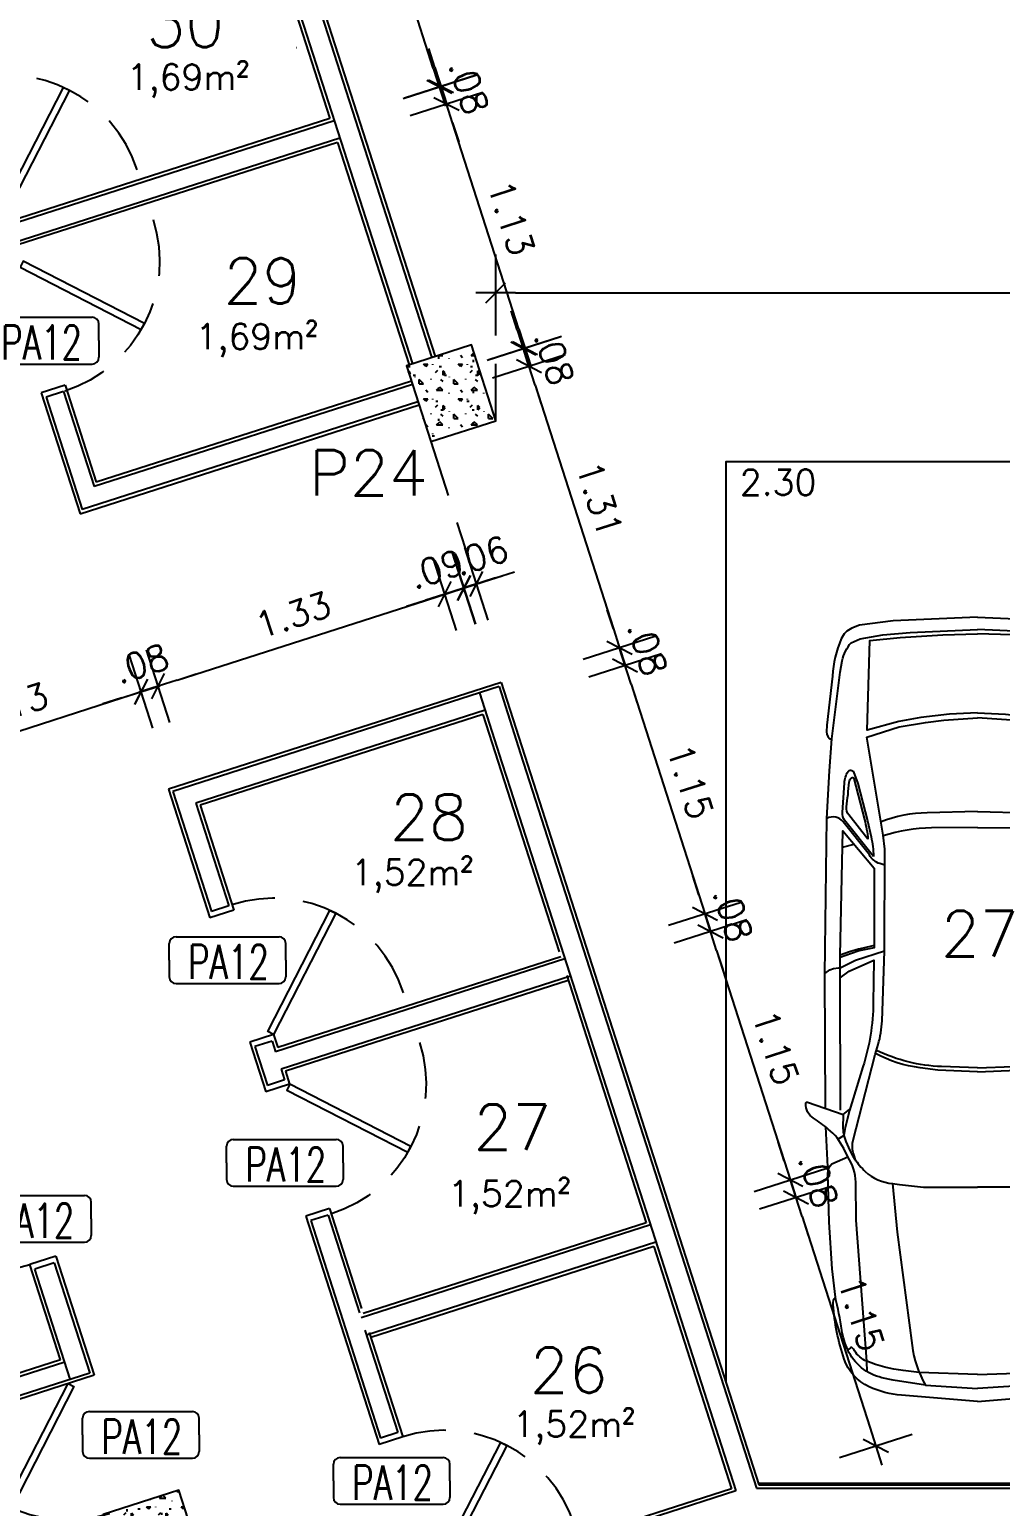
# Model space of a CAD drawing. Header units: millimetres. Extents: x -184.9 to -112.9, y 0.4 to 45.1.
# Drawn here: x -170.27 to -166, y 16.7 to 23.2 of the extents above; entities that cross this region are included whole.
import ezdxf
from ezdxf.enums import TextEntityAlignment as Align

# ---------------------------------------------------------------- set-up
doc = ezdxf.new("R2010")
doc.units = ezdxf.units.MM
doc.linetypes.add('DASHED2', pattern=[0.375, 0.25, -0.125])
doc.linetypes.add('HIDDEN', pattern=[0.375, 0.25, -0.125])
for name, color, linetype in [('COTA', 11, 'Continuous'), ('ESQUADRIA', 2, 'Continuous'), ('ESQUADRIA CT', 2, 'Continuous'), ('HACHURA 1', 8, 'Continuous'), ('HACHURA PILAR VIGA', 8, 'Continuous'), ('HACHURIA', 11, 'Continuous'), ('INDICACOES', 2, 'Continuous'), ('LINHA', 1, 'Continuous'), ('PAREDE', 7, 'Continuous'), ('PILAR', 21, 'Continuous'), ('PROJECAO', 1, 'DASHED2'), ('TEXTO 1', 3, 'Continuous'), ('TEXTO 2', 2, 'Continuous')]:
    doc.layers.add(name, color=color, linetype=linetype)
doc.styles.add('ROMANS', font='romans.shx')
doc.dimstyles.new('TICK75', dxfattribs={"dimtxt": 0.1125, "dimasz": 0.088, "dimexe": 0.18, "dimexo": 0.0625, "dimgap": 0.061, "dimtad": 1, "dimrnd": 0.005, "dimzin": 4, "dimdsep": 46, "dimtxsty": 'ROMANS', "dimblk1": 'TICK', "dimblk2": 'TICK', "dimsah": 1, "dimcen": 0.09, "dimse1": 1, "dimse2": 1, "dimclrt": 2, "dimaunit": 1, "dimadec": 0, "dimazin": 0, "dimtfac": 1, "dimtix": 1, "dimtmove": 2, "dimatfit": 3, "dimldrblk": 'TICK', "dimfxl": 1, "dimtolj": 1, "dimtzin": 0, "dimarcsym": 0})
pattern_1 = [(0, (0, 0), (0.1524, 0.1524), [0.01905, -0.13335]), (90, (0, 0), (-0.1524, 0.1524), [0.01905, -0.13335]), (135, (0.01905, 0), (-0.1524, 0), [0.02694077, -0.18858538]), (0, (0.01905, 0.08572), (0.1524, 0.1524), [0.01905, -0.13335]), (45, (0.02857, 0.0762), (0, 0.1524), [0.01347038, -0.20205576]), (135, (0.02857, 0.0762), (-0.1524, 0), [0.01347038, -0.20205576]), (0, (0.0762, 0.12383), (0.1524, 0.1524), [0.02694077, -0.12545923]), (45, (0.0762, 0.12383), (0, 0.1524), [0.01905, -0.19647615]), (135, (0.10314, 0.12383), (-0.1524, 0), [0.01905, -0.19647615]), (90, (0.10477, 0.0381), (-0.1524, 0.1524), [0.01905, -0.13335]), (45, (0.10477, 0.0381), (0, 0.1524), [0.01347038, -0.20205576]), (135, (0.1143, 0.04763), (-0.1524, 0), [0.01347038, -0.20205576]), (0, (0.01905, 0.0381), (0.1524, 0.1524), [0.009525, -0.127635]), (0, (0.13335, 0.0762), (0.1524, 0.1524), [0.009525, -0.127635]), (90, (0.08572, 0.09525), (-0.1524, 0.1524), [0.009525, -0.127635]), (135, (0.10477, 0.00953), (-0.1524, 0), [0.01347038, -0.20205576]), (135, (0.0381, 0.1143), (-0.1524, 0), [0.01347038, -0.20205576]), (45, (0.07144, 0.05001), (0, 0.1524), [0.01347038, -0.20205576]), (90, (0.05239, 0.01905), (-0.1524, 0.1524), [0.00238125, -0.15001875]), (90, (0.05953, 0.08334), (-0.1524, 0.1524), [0.00238125, -0.15001875]), (90, (0.13097, 0.10954), (-0.1524, 0.1524), [0.00238125, -0.15001875]), (90, (0.13335, 0.02857), (-0.1524, 0.1524), [0.00238125, -0.15001875])]

# ---------------------------------------------------------------- blocks, each defined once
blk = doc.blocks.new('P60')
at = {"layer": 'ESQUADRIA CT'}
blk.add_lwpolyline([(-0.4444, 0.4031), (-0.4243, 0.4243), (0, 0), (-0.0206, -0.0206), (-0.4444, 0.4031)], dxfattribs=at)
at = {"layer": 'ESQUADRIA CT', "color": 1, "linetype": 'HIDDEN'}
blk.add_arc((0, 0), 0.6, 90, 180, dxfattribs=at)
blk = doc.blocks.new('IND ESQUADRIAS')
for p, q in [((-0.2266, 0.206), (0.2266, 0.206)), ((-0.2564, 0.103), (-0.2564, 0.1762)), ((0.2564, 0.103), (0.2564, 0.1762)), ((-0.2564, 0.103), (-0.2564, 0.0298)), ((0.2564, 0.103), (0.2564, 0.0298)), ((-0.2266, 0), (0.2266, 0))]:
    blk.add_line(p, q)
for centre, start, end in [((-0.2266, 0.1762), 90, 180), ((0.2266, 0.1762), 0, 90), ((-0.2266, 0.0298), 180, 270), ((0.2266, 0.0298), 270, 0)]:
    blk.add_arc(centre, 0.0298, start, end)
at = {"linetype": 'ByBlock', "style": 'ROMANS', "width": 0.7}
blk.add_attdef('P01', text='', height=0.15, dxfattribs=at).set_placement((0.0041, -0.0248), align=Align.BOTTOM_CENTER)
blk = doc.blocks.new('TICK')
at = {"layer": 'COTA'}
for p, q in [((0, 1.908), (0, -1.908)), ((-1, 0), (1, 0))]:
    blk.add_line(p, q, dxfattribs=at)
at = {"layer": 'COTA', "color": 2}
blk.add_line((0.5, 0.5), (-0.5, -0.5), dxfattribs=at)
blk = doc.blocks.new('*D223')
at = {"layer": 'COTA', "color": 0, "lineweight": -2}
blk.add_line((-168.1303, 22.0414), (-162.6923, 22.0414), dxfattribs=at)
at = {"layer": 'Defpoints', "color": 0}
for p in [(-162.6043, 22.0414), (-168.2183, 21.4783), (-162.6043, 21.2989)]:
    blk.add_point(p, dxfattribs=at)
at = {"layer": 'COTA', "color": 0, "lineweight": -2, "xscale": 0.08800000000000001, "yscale": 0.08800000000000001, "zscale": 0.08800000000000001, "rotation": 180}
blk.add_blockref('TICK', (-168.2183, 22.0414), dxfattribs=at)
at = {"layer": 'COTA', "color": 0, "lineweight": -2, "xscale": 0.08800000000000001, "yscale": 0.08800000000000001, "zscale": 0.08800000000000001}
blk.add_blockref('TICK', (-162.6043, 22.0414), dxfattribs=at)
at = {"layer": 'COTA', "color": 2, "insert": (-165.4113, 22.1586), "char_height": 0.1125, "attachment_point": 5, "style": 'ROMANS'}
blk.add_mtext('\\A1;5.62', dxfattribs=at)
blk = doc.blocks.new('*D185')
at = {"layer": 'COTA', "color": 0, "lineweight": -2}
for p, q in [((-168.2188, 20.7865), (-168.135, 20.8134)), ((-168.3026, 20.7596), (-168.3578, 20.7419)), ((-168.4415, 20.715), (-168.5253, 20.6881))]:
    blk.add_line(p, q, dxfattribs=at)
at = {"layer": 'Defpoints', "color": 0}
for p in [(-168.3578, 20.7419), (-168.3578, 20.7419), (-168.3026, 20.7596)]:
    blk.add_point(p, dxfattribs=at)
at = {"layer": 'COTA', "color": 0, "lineweight": -2, "xscale": 0.08800000000000001, "yscale": 0.08800000000000001, "zscale": 0.08800000000000001}
for p, rotation in [((-168.3026, 20.7596), 197.8001301285466), ((-168.3578, 20.7419), 17.80013012854665)]:
    blk.add_blockref('TICK', p, dxfattribs=dict(at, rotation=rotation))
at = {"layer": 'COTA', "color": 2, "insert": (-168.2825, 20.8845), "char_height": 0.1125, "attachment_point": 5, "rotation": 17.80013, "style": 'ROMANS'}
blk.add_mtext('\\A1;.06', dxfattribs=at)
blk = doc.blocks.new('*D146')
at = {"layer": 'COTA', "color": 0, "lineweight": -2}
blk.add_line((-170.7729, 19.9655), (-169.8633, 20.2576), dxfattribs=at)
at = {"layer": 'Defpoints', "color": 0}
for p in [(-169.7795, 20.2845), (-169.5285, 19.5026), (-170.6056, 19.1567)]:
    blk.add_point(p, dxfattribs=at)
at = {"layer": 'COTA', "color": 0, "lineweight": -2, "xscale": 0.08800000000000001, "yscale": 0.08800000000000001, "zscale": 0.08800000000000001}
for p, rotation in [((-169.7795, 20.2845), 17.80043889851428), ((-170.8567, 19.9386), 197.8004388985143)]:
    blk.add_blockref('TICK', p, dxfattribs=dict(at, rotation=rotation))
at = {"layer": 'COTA', "color": 2, "insert": (-170.354, 20.2232), "char_height": 0.1125, "attachment_point": 5, "rotation": 17.80044, "style": 'ROMANS'}
blk.add_mtext('\\A1;1.13', dxfattribs=at)
blk = doc.blocks.new('*D142')
at = {"layer": 'COTA', "color": 0, "lineweight": -2}
blk.add_line((-166.8699, 17.9756), (-166.5721, 17.0483), dxfattribs=at)
at = {"layer": 'Defpoints', "color": 0}
for p in [(-167.5128, 17.8616), (-166.5452, 16.9645), (-167.1613, 16.7667)]:
    blk.add_point(p, dxfattribs=at)
at = {"layer": 'COTA', "color": 0, "lineweight": -2, "xscale": 0.08800000000000001, "yscale": 0.08800000000000001, "zscale": 0.08800000000000001}
for p, rotation in [((-166.8968, 18.0594), 107.8004388985243), ((-166.5452, 16.9645), 287.8004388985243)]:
    blk.add_blockref('TICK', p, dxfattribs=dict(at, rotation=rotation))
at = {"layer": 'COTA', "color": 2, "insert": (-166.6093, 17.5478), "char_height": 0.1125, "attachment_point": 5, "rotation": 287.80044, "style": 'ROMANS'}
blk.add_mtext('\\A1;1.15', dxfattribs=at)
blk = doc.blocks.new('*D141')
at = {"layer": 'COTA', "color": 0, "lineweight": -2}
for p, q in [((-166.9481, 18.2194), (-166.975, 18.3032)), ((-166.9212, 18.1356), (-166.8968, 18.0594)), ((-166.8699, 17.9756), (-166.843, 17.8918))]:
    blk.add_line(p, q, dxfattribs=at)
at = {"layer": 'Defpoints', "color": 0}
for p in [(-166.8968, 18.0594), (-167.5373, 17.9378), (-167.5128, 17.8616)]:
    blk.add_point(p, dxfattribs=at)
at = {"layer": 'COTA', "color": 0, "lineweight": -2, "xscale": 0.08800000000000001, "yscale": 0.08800000000000001, "zscale": 0.08800000000000001}
for p, rotation in [((-166.9212, 18.1356), 287.8004388985265), ((-166.8968, 18.0594), 107.8004388985264)]:
    blk.add_blockref('TICK', p, dxfattribs=dict(at, rotation=rotation))
at = {"layer": 'COTA', "color": 2, "insert": (-166.7974, 18.1333), "char_height": 0.1125, "attachment_point": 5, "rotation": 287.80044, "style": 'ROMANS'}
blk.add_mtext('\\A1;.08', dxfattribs=at)
blk = doc.blocks.new('*D140')
at = {"layer": 'COTA', "color": 0, "lineweight": -2}
blk.add_line((-167.2459, 19.1467), (-166.9481, 18.2194), dxfattribs=at)
at = {"layer": 'Defpoints', "color": 0}
for p in [(-167.8888, 19.0327), (-166.9212, 18.1356), (-167.5373, 17.9378)]:
    blk.add_point(p, dxfattribs=at)
at = {"layer": 'COTA', "color": 0, "lineweight": -2, "xscale": 0.08800000000000001, "yscale": 0.08800000000000001, "zscale": 0.08800000000000001}
for p, rotation in [((-167.2728, 19.2305), 107.8004388985244), ((-166.9212, 18.1356), 287.8004388985244)]:
    blk.add_blockref('TICK', p, dxfattribs=dict(at, rotation=rotation))
at = {"layer": 'COTA', "color": 2, "insert": (-166.9854, 18.7189), "char_height": 0.1125, "attachment_point": 5, "rotation": 287.80044, "style": 'ROMANS'}
blk.add_mtext('\\A1;1.15', dxfattribs=at)
blk = doc.blocks.new('*D139')
at = {"layer": 'COTA', "color": 0, "lineweight": -2}
for p, q in [((-167.3241, 19.3905), (-167.351, 19.4743)), ((-167.2972, 19.3067), (-167.2728, 19.2305)), ((-167.2459, 19.1467), (-167.219, 19.063))]:
    blk.add_line(p, q, dxfattribs=at)
at = {"layer": 'Defpoints', "color": 0}
for p in [(-167.2728, 19.2305), (-167.9133, 19.1089), (-167.8888, 19.0327)]:
    blk.add_point(p, dxfattribs=at)
at = {"layer": 'COTA', "color": 0, "lineweight": -2, "xscale": 0.08800000000000001, "yscale": 0.08800000000000001, "zscale": 0.08800000000000001}
for p, rotation in [((-167.2972, 19.3067), 287.8004388985257), ((-167.2728, 19.2305), 107.8004388985257)]:
    blk.add_blockref('TICK', p, dxfattribs=dict(at, rotation=rotation))
at = {"layer": 'COTA', "color": 2, "insert": (-167.1734, 19.3045), "char_height": 0.1125, "attachment_point": 5, "rotation": 287.80044, "style": 'ROMANS'}
blk.add_mtext('\\A1;.08', dxfattribs=at)
blk = doc.blocks.new('*D138')
at = {"layer": 'COTA', "color": 0, "lineweight": -2}
blk.add_line((-167.6219, 20.3179), (-167.3241, 19.3905), dxfattribs=at)
at = {"layer": 'Defpoints', "color": 0}
for p in [(-168.2649, 20.2038), (-167.2972, 19.3067), (-167.9133, 19.1089)]:
    blk.add_point(p, dxfattribs=at)
at = {"layer": 'COTA', "color": 0, "lineweight": -2, "xscale": 0.08800000000000001, "yscale": 0.08800000000000001, "zscale": 0.08800000000000001}
for p, rotation in [((-167.6488, 20.4016), 107.8004388985243), ((-167.2972, 19.3067), 287.8004388985243)]:
    blk.add_blockref('TICK', p, dxfattribs=dict(at, rotation=rotation))
at = {"layer": 'COTA', "color": 2, "insert": (-167.3614, 19.89), "char_height": 0.1125, "attachment_point": 5, "rotation": 287.80044, "style": 'ROMANS'}
blk.add_mtext('\\A1;1.15', dxfattribs=at)
blk = doc.blocks.new('*D137')
at = {"layer": 'COTA', "color": 0, "lineweight": -2}
for p, q in [((-167.7001, 20.5616), (-167.7271, 20.6454)), ((-167.6732, 20.4778), (-167.6488, 20.4016)), ((-167.6219, 20.3179), (-167.595, 20.2341))]:
    blk.add_line(p, q, dxfattribs=at)
at = {"layer": 'Defpoints', "color": 0}
for p in [(-167.6488, 20.4016), (-168.2649, 20.2038), (-169.639, 19.8467)]:
    blk.add_point(p, dxfattribs=at)
at = {"layer": 'COTA', "color": 0, "lineweight": -2, "xscale": 0.08800000000000001, "yscale": 0.08800000000000001, "zscale": 0.08800000000000001}
for p, rotation in [((-167.6732, 20.4778), 287.8004388985243), ((-167.6488, 20.4016), 107.8004388985242)]:
    blk.add_blockref('TICK', p, dxfattribs=dict(at, rotation=rotation))
at = {"layer": 'COTA', "color": 2, "insert": (-167.5494, 20.4756), "char_height": 0.1125, "attachment_point": 5, "rotation": 287.80044, "style": 'ROMANS'}
blk.add_mtext('\\A1;.08', dxfattribs=at)
blk = doc.blocks.new('*D136')
at = {"layer": 'COTA', "color": 0, "lineweight": -2}
blk.add_line((-168.0448, 21.6352), (-167.7001, 20.5616), dxfattribs=at)
at = {"layer": 'Defpoints', "color": 0}
for p in [(-170.0375, 21.0878), (-167.6732, 20.4778), (-169.639, 19.8467)]:
    blk.add_point(p, dxfattribs=at)
at = {"layer": 'COTA', "color": 0, "lineweight": -2, "xscale": 0.08800000000000001, "yscale": 0.08800000000000001, "zscale": 0.08800000000000001}
for p, rotation in [((-168.0718, 21.719), 107.8004388985254), ((-167.6732, 20.4778), 287.8004388985253)]:
    blk.add_blockref('TICK', p, dxfattribs=dict(at, rotation=rotation))
at = {"layer": 'COTA', "color": 2, "insert": (-167.7609, 21.1342), "char_height": 0.1125, "attachment_point": 5, "rotation": 287.80044, "style": 'ROMANS'}
blk.add_mtext('\\A1;1.31', dxfattribs=at)
blk = doc.blocks.new('*D125')
at = {"layer": 'COTA', "color": 0, "lineweight": -2}
blk.add_line((-168.493, 23.031), (-168.7846, 23.9393), dxfattribs=at)
at = {"layer": 'Defpoints', "color": 0}
for p in [(-168.8116, 24.0231), (-169.2729, 23.875), (-168.9287, 22.7987)]:
    blk.add_point(p, dxfattribs=at)
at = {"layer": 'COTA', "color": 0, "lineweight": -2, "xscale": 0.08800000000000001, "yscale": 0.08800000000000001, "zscale": 0.08800000000000001}
for p, rotation in [((-168.8116, 24.0231), 107.8004388985307), ((-168.4661, 22.9472), 287.8004388985307)]:
    blk.add_blockref('TICK', p, dxfattribs=dict(at, rotation=rotation))
at = {"layer": 'COTA', "color": 2, "insert": (-168.5272, 23.521), "char_height": 0.1125, "attachment_point": 5, "rotation": 287.80044, "style": 'ROMANS'}
blk.add_mtext('\\A1;1.13', dxfattribs=at)
blk = doc.blocks.new('*D124')
at = {"layer": 'COTA', "color": 0, "lineweight": -2}
for p, q in [((-168.4859, 23.0333), (-168.5128, 23.1171)), ((-168.4346, 22.8733), (-168.459, 22.9495)), ((-168.4077, 22.7895), (-168.3808, 22.7058))]:
    blk.add_line(p, q, dxfattribs=at)
at = {"layer": 'Defpoints', "color": 0}
for p in [(-168.459, 22.9495), (-168.9287, 22.7987), (-168.9043, 22.7225)]:
    blk.add_point(p, dxfattribs=at)
at = {"layer": 'COTA', "color": 0, "lineweight": -2, "xscale": 0.08800000000000001, "yscale": 0.08800000000000001, "zscale": 0.08800000000000001}
for p, rotation in [((-168.459, 22.9495), 287.8004388985249), ((-168.4346, 22.8733), 107.8004388985249)]:
    blk.add_blockref('TICK', p, dxfattribs=dict(at, rotation=rotation))
at = {"layer": 'COTA', "color": 2, "insert": (-168.3352, 22.9473), "char_height": 0.1125, "attachment_point": 5, "rotation": 287.80044, "style": 'ROMANS'}
blk.add_mtext('\\A1;.08', dxfattribs=at)
blk = doc.blocks.new('*D123')
at = {"layer": 'COTA', "color": 0, "lineweight": -2}
blk.add_line((-168.116, 21.8812), (-168.4077, 22.7895), dxfattribs=at)
at = {"layer": 'Defpoints', "color": 0}
for p in [(-168.4346, 22.8733), (-168.9043, 22.7225), (-168.5847, 21.6383)]:
    blk.add_point(p, dxfattribs=at)
at = {"layer": 'COTA', "color": 0, "lineweight": -2, "xscale": 0.08800000000000001, "yscale": 0.08800000000000001, "zscale": 0.08800000000000001}
for p, rotation in [((-168.4346, 22.8733), 107.8004388985302), ((-168.0891, 21.7974), 287.8004388985302)]:
    blk.add_blockref('TICK', p, dxfattribs=dict(at, rotation=rotation))
at = {"layer": 'COTA', "color": 2, "insert": (-168.1502, 22.3712), "char_height": 0.1125, "attachment_point": 5, "rotation": 287.80044, "style": 'ROMANS'}
blk.add_mtext('\\A1;1.13', dxfattribs=at)
blk = doc.blocks.new('*D122')
at = {"layer": 'COTA', "color": 0, "lineweight": -2}
for p, q in [((-168.1231, 21.8789), (-168.15, 21.9627)), ((-168.0718, 21.719), (-168.0962, 21.7952)), ((-168.0448, 21.6352), (-168.0179, 21.5514))]:
    blk.add_line(p, q, dxfattribs=at)
at = {"layer": 'Defpoints', "color": 0}
for p in [(-168.0962, 21.7952), (-168.5847, 21.6383), (-168.5603, 21.5621)]:
    blk.add_point(p, dxfattribs=at)
at = {"layer": 'COTA', "color": 0, "lineweight": -2, "xscale": 0.08800000000000001, "yscale": 0.08800000000000001, "zscale": 0.08800000000000001}
for p, rotation in [((-168.0962, 21.7952), 287.8004388985202), ((-168.0718, 21.719), 107.8004388985202)]:
    blk.add_blockref('TICK', p, dxfattribs=dict(at, rotation=rotation))
at = {"layer": 'COTA', "color": 2, "insert": (-167.9601, 21.7548), "char_height": 0.1125, "attachment_point": 5, "rotation": 287.80044, "style": 'ROMANS'}
blk.add_mtext('\\A1;.08', dxfattribs=at)
blk = doc.blocks.new('*D90')
at = {"layer": 'COTA', "color": 0, "lineweight": -2}
for p, q in [((-168.4435, 20.7144), (-168.3578, 20.7419)), ((-168.274, 20.7688), (-168.1902, 20.7957)), ((-168.5272, 20.6875), (-168.611, 20.6606))]:
    blk.add_line(p, q, dxfattribs=at)
at = {"layer": 'Defpoints', "color": 0}
for p in [(-168.3578, 20.7419), (-168.2171, 20.3037), (-168.3028, 20.2762)]:
    blk.add_point(p, dxfattribs=at)
at = {"layer": 'COTA', "color": 0, "lineweight": -2, "xscale": 0.08800000000000001, "yscale": 0.08800000000000001, "zscale": 0.08800000000000001}
for p, rotation in [((-168.4435, 20.7144), 17.80043889853046), ((-168.3578, 20.7419), 197.8004388985304)]:
    blk.add_blockref('TICK', p, dxfattribs=dict(at, rotation=rotation))
at = {"layer": 'COTA', "color": 2, "insert": (-168.4793, 20.826), "char_height": 0.1125, "attachment_point": 5, "rotation": 17.80044, "style": 'ROMANS'}
blk.add_mtext('\\A1;.09', dxfattribs=at)
blk = doc.blocks.new('*D89')
at = {"layer": 'COTA', "color": 0, "lineweight": -2}
blk.add_line((-169.6198, 20.3367), (-168.5272, 20.6875), dxfattribs=at)
at = {"layer": 'Defpoints', "color": 0}
for p in [(-168.4435, 20.7144), (-168.3028, 20.2762), (-169.4696, 19.5808)]:
    blk.add_point(p, dxfattribs=at)
at = {"layer": 'COTA', "color": 0, "lineweight": -2, "xscale": 0.08800000000000001, "yscale": 0.08800000000000001, "zscale": 0.08800000000000001}
for p, rotation in [((-168.4435, 20.7144), 17.80043889853177), ((-169.7036, 20.3098), 197.8004388985318)]:
    blk.add_blockref('TICK', p, dxfattribs=dict(at, rotation=rotation))
at = {"layer": 'COTA', "color": 2, "insert": (-169.1094, 20.6237), "char_height": 0.1125, "attachment_point": 5, "rotation": 17.80044, "style": 'ROMANS'}
blk.add_mtext('\\A1;1.33', dxfattribs=at)
blk = doc.blocks.new('*D88')
at = {"layer": 'COTA', "color": 0, "lineweight": -2}
for p, q in [((-169.6198, 20.3367), (-169.5361, 20.3636)), ((-169.7798, 20.2853), (-169.7036, 20.3098)), ((-169.8636, 20.2584), (-169.9474, 20.2315))]:
    blk.add_line(p, q, dxfattribs=at)
at = {"layer": 'Defpoints', "color": 0}
for p in [(-169.7036, 20.3098), (-169.4696, 19.5808), (-169.5458, 19.5564)]:
    blk.add_point(p, dxfattribs=at)
at = {"layer": 'COTA', "color": 0, "lineweight": -2, "xscale": 0.08800000000000001, "yscale": 0.08800000000000001, "zscale": 0.08800000000000001}
for p, rotation in [((-169.7036, 20.3098), 197.800438898532), ((-169.7798, 20.2853), 17.80043889853195)]:
    blk.add_blockref('TICK', p, dxfattribs=dict(at, rotation=rotation))
at = {"layer": 'COTA', "color": 2, "insert": (-169.7776, 20.4092), "char_height": 0.1125, "attachment_point": 5, "rotation": 17.80044, "style": 'ROMANS'}
blk.add_mtext('\\A1;.08', dxfattribs=at)
blk = doc.blocks.new('VECTRA_P')
for p, q in [((1.9619, 0.7454), (1.98, 0.7223)), ((1.1516, 0.6823), (1.1703, 0.6529)), ((1.98, 0.7223), (1.986, 0.7043)), ((1.986, 0.7043), (1.9896, 0.679)), ((1.9896, 0.679), (1.9904, 0.6715)), ((1.9904, 0.6715), (2.0265, 0.5959)), ((2.0684, 0.6255), (2.0514, 0.6718)), ((2.5797, 0.66), (2.5945, 0.6032)), ((2.0265, 0.5959), (2.0721, 0.4537)), ((2.0807, 0.5819), (2.0684, 0.6255)), ((2.0855, 0.5582), (2.0807, 0.5819)), ((2.0987, 0.5046), (2.0855, 0.5582)), ((2.0265, -0.5959), (2.0721, -0.4537)), ((2.0987, -0.5046), (2.0855, -0.5582)), ((2.0855, -0.5582), (2.0807, -0.5819)), ((1.9904, -0.6715), (2.0265, -0.5959)), ((2.0684, -0.6255), (2.0514, -0.6718)), ((2.0807, -0.5819), (2.0684, -0.6255)), ((2.5797, -0.66), (2.5945, -0.6032)), ((1.1516, -0.6823), (1.1703, -0.6529)), ((1.9619, -0.7454), (1.98, -0.7223)), ((1.98, -0.7223), (1.986, -0.7043)), ((1.986, -0.7043), (1.9896, -0.679)), ((1.9896, -0.679), (1.9904, -0.6715))]:
    blk.add_line(p, q)
for points in [[(-0.132, 0), (-0.1009, 0.3713, -0.086702), (-0.0593, 0.5296, -0.206137), (0.0758, 0.6515, -0.063577), (0.3433, 0.706, -0.192902), (0.3794, 0.6946), (0.5172, 0.7108), (0.7462, 0.7247), (0.9844, 0.7316, -0.212316), (1.0315, 0.7123), (1.0647, 0.6334), (1.1059, 0.6539, 0.104415), (1.2009, 0.7294, 0.030135), (1.2536, 0.8015, -0.268294), (1.3268, 0.8392, -0.478596), (1.3332, 0.8304), (1.2727, 0.657), (1.2056, 0.6576, 0.071792), (1.1697, 0.6527, 0.074996), (1.0553, 0.6005, 0.060729), (0.9932, 0.5482, 0.168427), (0.9344, 0.4152), (0.6971, 0.3923), (0.143, 0.3197, 0.097788), (-0.0519, 0.2539), (-0.0277, 0.4119), (-0.015, 0.4672, -0.23311), (0.1212, 0.6343, -0.068365), (0.2171, 0.6632, 0.017295), (0.3794, 0.6946, -1.253437)], [(1.3025, 0.7423), (1.9565, 0.7455), (2.72, 0.7364), (2.9534, 0.724), (3.1092, 0.712), (3.4352, 0.6713), (3.4921, 0.6607, -0.139964), (3.5799, 0.6168), (3.5988, 0.573), (3.6188, 0.4626), (3.6295, 0.3282), (3.6446, 0)], [(2.4917, 0.4526), (2.4993, 0.4769, -0.20033), (2.5422, 0.5284), (2.7033, 0.6561, 0.362423), (2.72, 0.7364, -80.843501)], [(3.7051, 0), (3.6877, 0.4123), (3.6664, 0.5768), (3.6509, 0.6136, 0.195947), (3.5986, 0.6658, 0.081209), (3.417, 0.7095), (3.1759, 0.7367), (3.1445, 0.7379, 0.315739), (3.1049, 0.7124, 0.195733)], [(1.9401, 0.6712), (1.9739, 0.6278), (2.0271, 0.507), (1.8192, 0.5094, -0.074341), (1.505, 0.5601), (1.2915, 0.6264), (1.209, 0.6467), (1.1703, 0.6529)], [(2.5347, 0.508), (2.7119, 0.6497, -0.214632), (2.7494, 0.6593), (2.8944, 0.6507, -0.13194), (2.9492, 0.6325, -0.563922), (2.9481, 0.6057), (2.8912, 0.5853), (2.7086, 0.537), (2.6303, 0.5198, -0.046395), (2.5347, 0.508, 1.803463)], [(0, 0), (0.011, 0.2847), (0.0199, 0.3624, -0.068274), (0.0656, 0.5411, -0.160401), (0.1164, 0.6008, 0.068795), (0.1306, 0.6125, 0.431491), (0.13, 0.6221), (0.1212, 0.6343)], [(0.0138, 0.5384), (0.0656, 0.5411), (0.7546, 0.5922), (0.9416, 0.5951, 0.14363), (1.0647, 0.6334, -3.590326)], [(1.0456, 0.5939), (1.0767, 0.6047, -0.132875), (1.1407, 0.6093), (1.5662, 0.4995), (1.6142, 0.4855, 0.061032), (1.7312, 0.4662), (2.0712, 0.4537), (2.5695, 0.4524), (2.6389, 0.4606), (3.118, 0.5409), (3.1689, 0.3819), (3.1904, 0.2533), (3.2011, 0.1649), (3.2124, 0)], [(2.6188, 0.5353), (2.7381, 0.6296, -0.203343), (2.7767, 0.6402, 0.013874), (2.8975, 0.6273, -0.224025), (2.9187, 0.6152, -0.426774), (2.9165, 0.6042), (2.715, 0.5523, -0.038719), (2.6188, 0.5353, -4.743429)], [(1.4813, 0), (1.4899, 0.194), (1.5006, 0.2797, -0.093565), (1.5708, 0.4981, -2.549357)], [(1.5006, 0), (1.5066, 0.1749, -0.104764), (1.5858, 0.4938, 2.88345)], [(2.6756, 0), (2.6737, 0.2247, 0.076487), (2.6354, 0.4602, 15.102376)], [(2.7539, 0), (2.7482, 0.2457, 0.084835), (2.7041, 0.4715, 10.941081)], [(-0.132, 0), (-0.1009, -0.3713, 0.086702), (-0.0593, -0.5296, 0.206137), (0.0758, -0.6515, 0.063577), (0.3433, -0.706, 0.192902), (0.3794, -0.6946), (0.5172, -0.7108), (0.7462, -0.7247), (0.9844, -0.7316, 0.212316), (1.0315, -0.7123), (1.0647, -0.6334), (1.1059, -0.6539, -0.104415), (1.2009, -0.7294, -0.030135), (1.2536, -0.8015, 0.268294), (1.3268, -0.8392, 0.478596), (1.3332, -0.8304), (1.2727, -0.657), (1.2056, -0.6576, -0.071792), (1.1697, -0.6527, -0.074996), (1.0553, -0.6005, -0.060729), (0.9932, -0.5482, -0.168427), (0.9344, -0.4152), (0.6971, -0.3923), (0.143, -0.3197, -0.097788), (-0.0519, -0.2539), (-0.0277, -0.4119), (-0.015, -0.4672, 0.23311), (0.1212, -0.6343, 0.068365), (0.2171, -0.6632, -0.017295), (0.3794, -0.6946, 1.253437)], [(0, 0), (0.011, -0.2847), (0.0199, -0.3624, 0.068274), (0.0656, -0.5411, 0.160401), (0.1164, -0.6008, -0.068795), (0.1306, -0.6125, -0.431491), (0.13, -0.6221), (0.1212, -0.6343)], [(1.0456, -0.5939), (1.0767, -0.6047, 0.132875), (1.1407, -0.6093), (1.5662, -0.4995), (1.6142, -0.4855, -0.061032), (1.7312, -0.4662), (2.0712, -0.4537), (2.5695, -0.4524), (2.6389, -0.4606), (3.118, -0.5409), (3.1689, -0.3819), (3.1904, -0.2533), (3.2011, -0.1649), (3.2124, 0)], [(1.3025, -0.7423), (1.9565, -0.7455), (2.72, -0.7364), (2.9534, -0.724), (3.1092, -0.712), (3.4352, -0.6713), (3.4921, -0.6607, 0.139964), (3.5799, -0.6168), (3.5988, -0.573), (3.6188, -0.4626), (3.6295, -0.3282), (3.6446, 0)], [(1.4813, 0), (1.4899, -0.194), (1.5006, -0.2797, 0.093565), (1.5708, -0.4981, 2.549357)], [(1.5006, 0), (1.5066, -0.1749, 0.104764), (1.5858, -0.4938, -2.88345)], [(2.6756, 0), (2.6737, -0.2247, -0.076487), (2.6354, -0.4602, -15.102376)], [(2.7539, 0), (2.7482, -0.2457, -0.084835), (2.7041, -0.4715, -10.941081)], [(3.7051, 0), (3.6877, -0.4123), (3.6664, -0.5768), (3.6509, -0.6136, -0.195947), (3.5986, -0.6658, -0.081209), (3.417, -0.7095), (3.1759, -0.7367), (3.1445, -0.7379, -0.315739), (3.1049, -0.7124, -0.195733)], [(2.4917, -0.4526), (2.4993, -0.4769, 0.20033), (2.5422, -0.5284), (2.7033, -0.6561, -0.362423), (2.72, -0.7364, 80.843501)], [(0.0138, -0.5384), (0.0656, -0.5411), (0.7546, -0.5922), (0.9416, -0.5951, -0.14363), (1.0647, -0.6334, 3.590326)], [(1.9401, -0.6712), (1.9739, -0.6278), (2.0271, -0.507), (1.8192, -0.5094, 0.074341), (1.505, -0.5601), (1.2915, -0.6264), (1.209, -0.6467), (1.1703, -0.6529)], [(2.5347, -0.508), (2.7119, -0.6497, 0.214632), (2.7494, -0.6593), (2.8944, -0.6507, 0.13194), (2.9492, -0.6325, 0.563922), (2.9481, -0.6057), (2.8912, -0.5853), (2.7086, -0.537), (2.6303, -0.5198, 0.046395), (2.5347, -0.508, -1.803463)], [(2.6188, -0.5353), (2.7381, -0.6296, 0.203343), (2.7767, -0.6402, -0.013874), (2.8975, -0.6273, 0.224025), (2.9187, -0.6152, 0.426774), (2.9165, -0.6042), (2.715, -0.5523, 0.038719), (2.6188, -0.5353, 4.743429)]]:
    blk.add_lwpolyline(points, format="xyb")
for points in [[(1.2124, 0.7436), (0.9844, 0.7316)], [(1.2727, 0.657), (1.2977, 0.6244)], [(1.2941, 0.6694), (1.9401, 0.6712), (2.0501, 0.6718), (2.6601, 0.6582), (2.4767, 0.5046), (2.0883, 0.5046), (2.0722, 0.5781), (2.0598, 0.6151), (2.0399, 0.6717)], [(3.237, 0), (3.2312, 0.1367), (3.2145, 0.2774), (3.1953, 0.3836), (3.1528, 0.5388), (3.5909, 0.526), (3.6058, 0.3773), (3.6186, 0.169), (3.6228, 0)], [(-0.0519, 0.2539), (-0.0675, 0)], [(-0.0519, -0.2539), (-0.0675, 0)], [(3.237, 0), (3.2312, -0.1367), (3.2145, -0.2774), (3.1953, -0.3836), (3.1528, -0.5388), (3.5909, -0.526), (3.6058, -0.3773), (3.6186, -0.169), (3.6228, 0)], [(1.2941, -0.6694), (1.9401, -0.6712), (2.0501, -0.6718), (2.6601, -0.6582), (2.4767, -0.5046), (2.0883, -0.5046), (2.0722, -0.5781), (2.0598, -0.6151), (2.0399, -0.6717)], [(1.2727, -0.657), (1.2977, -0.6244)], [(1.2124, -0.7436), (0.9844, -0.7316)]]:
    blk.add_lwpolyline(points)
for points in [[(0.9344, 0.4152, 0), (0.9293, 0.3808, 0), (0.9161, 0.2631, 0), (0.9161, 0, 0)], [(0.9344, -0.4152, 0), (0.9293, -0.3808, 0), (0.9161, -0.2631, 0), (0.9161, 0, 0)]]:
    blk.add_polyline3d(points)

msp = doc.modelspace()

# ---------------------------------------------------------------- hatches: boundary and pattern name
at = {"layer": 'HACHURA PILAR VIGA'}
h = msp.add_hatch(dxfattribs=at)
h.set_pattern_fill('CONCRE', color=256, scale=0.006)
h.set_pattern_definition(pattern_1)
h.paths.add_polyline_path([(-168.3243, 21.8086), (-168.3346, 21.8086), (-168.6109, 21.7199), (-168.5039, 21.3866), (-168.2183, 21.4783)])
h = msp.add_hatch(dxfattribs=at)
h.set_pattern_fill('CONCRE', color=256, scale=0.006)
h.set_pattern_definition(pattern_1)
h.paths.add_polyline_path([(-169.6131, 16.7708), (-169.9464, 16.6638), (-169.8393, 16.3305), (-169.5061, 16.4376)])

# ---------------------------------------------------------------- linework, layer by layer
at = {"layer": 'HACHURIA'}
for p, q in [((-170.1435, 26.9256), (-168.485, 21.7603)), ((-169.2839, 23.8557), (-168.9476, 22.8084)), ((-169.0936, 23.1202), (-169.0948, 23.1198)), ((-169.0028, 23.0338), (-169.0041, 23.0334)), ((-168.9476, 22.8084), (-170.3543, 22.3567)), ((-168.914, 22.7037), (-170.3207, 22.252)), ((-168.914, 22.7037), (-168.5993, 21.7236)), ((-168.5893, 21.6526), (-169.9761, 21.2073)), ((-170.1134, 21.6352), (-170.2182, 21.6016)), ((-170.2182, 21.6016), (-170.0472, 21.069)), ((-170.1134, 21.6352), (-169.9761, 21.2073)), ((-170.0472, 21.069), (-168.5557, 21.5478)), ((-168.1939, 20.3264), (-169.6578, 19.8564)), ((-168.1939, 20.3264), (-167.0597, 16.7939)), ((-168.2745, 20.185), (-169.5195, 19.7853)), ((-168.2745, 20.185), (-167.9392, 19.1406)), ((-169.6578, 19.8564), (-169.4759, 19.2899)), ((-169.5195, 19.7853), (-169.3712, 19.3235)), ((-169.3712, 19.3235), (-169.4759, 19.2899)), ((-167.9322, 19.1186), (-169.1771, 18.7189)), ((-167.8985, 19.0139), (-169.1435, 18.6142)), ((-167.9056, 19.0358), (-167.5561, 17.9475)), ((-169.1954, 18.776), (-169.3002, 18.7424)), ((-169.3002, 18.7424), (-169.2298, 18.5234)), ((-169.1954, 18.776), (-169.1771, 18.7189)), ((-169.1435, 18.6142), (-169.1251, 18.557)), ((-169.1251, 18.557), (-169.2298, 18.5234)), ((-168.9493, 18.0096), (-169.0541, 17.9759)), ((-169.0541, 17.9759), (-168.7316, 16.9714)), ((-168.9493, 18.0096), (-168.8081, 17.5697)), ((-167.5561, 17.9475), (-168.8011, 17.5478)), ((-167.5225, 17.8427), (-168.7674, 17.443)), ((-167.5225, 17.8427), (-167.1801, 16.7764)), ((-170.1542, 17.7997), (-170.2685, 17.7631)), ((-170.1542, 17.7997), (-170.2685, 17.7631)), ((-170.1542, 17.7997), (-170.2685, 17.7631)), ((-170.1339, 17.3441), (-170.2685, 17.7631)), ((-170.1542, 17.7997), (-169.9861, 17.2761)), ((-168.7745, 17.465), (-168.6268, 17.0051)), ((-170.1339, 17.3441), (-171.962, 16.7572)), ((-169.9861, 17.2761), (-171.9284, 16.6524)), ((-168.6268, 17.0051), (-168.7316, 16.9714)), ((-167.1801, 16.7764), (-168.4251, 16.3767)), ((-167.0597, 16.7939), (-162.4793, 16.7939))]:
    msp.add_line(p, q, dxfattribs=at)
at = {"layer": 'LINHA'}
msp.add_lwpolyline([(-167.2043, 17.2442), (-167.2043, 21.2989), (-164.9043, 21.2989), (-164.9043, 16.7989), (-167.0613, 16.7989)], dxfattribs=at)
at = {"layer": 'PAREDE'}
for p, q in [((-170.1578, 26.921), (-168.4993, 21.7557)), ((-170.2434, 26.8935), (-168.585, 21.7282)), ((-168.9287, 22.7987), (-170.364, 22.3379)), ((-168.9043, 22.7225), (-170.3395, 22.2617)), ((-170.1201, 21.6068), (-170.1962, 21.5823)), ((-170.1201, 21.6068), (-169.9858, 21.1885)), ((-168.5847, 21.6383), (-169.9858, 21.1885)), ((-170.1962, 21.5823), (-170.0375, 21.0878)), ((-168.5603, 21.5621), (-170.0375, 21.0878)), ((-168.2036, 20.3075), (-169.639, 19.8467)), ((-168.2036, 20.3075), (-168.1085, 20.0114)), ((-168.2893, 20.28), (-168.1906, 19.9727)), ((-168.2649, 20.2038), (-169.5383, 19.795)), ((-168.1906, 19.9727), (-168.1526, 19.8541)), ((-168.1085, 20.0114), (-167.0707, 16.7789)), ((-169.639, 19.8467), (-169.4693, 19.3182)), ((-168.1526, 19.8541), (-167.8537, 18.9234)), ((-169.5383, 19.795), (-169.3931, 19.3427)), ((-169.3931, 19.3427), (-169.4693, 19.3182)), ((-167.9133, 19.1089), (-169.1868, 18.7)), ((-167.8888, 19.0327), (-169.1623, 18.6238)), ((-167.8537, 18.9234), (-167.5169, 17.8742)), ((-169.2021, 18.7476), (-169.2782, 18.7232)), ((-169.2021, 18.7476), (-169.1868, 18.7)), ((-169.2021, 18.7476), (-169.1868, 18.7)), ((-169.2782, 18.7232), (-169.2232, 18.5518)), ((-169.2782, 18.7232), (-169.2232, 18.5518)), ((-169.1623, 18.6238), (-169.147, 18.5762)), ((-169.1623, 18.6238), (-169.147, 18.5762)), ((-169.147, 18.5762), (-169.2232, 18.5518)), ((-168.956, 17.9812), (-169.0321, 17.9567)), ((-169.0321, 17.9567), (-168.7249, 16.9998)), ((-168.956, 17.9812), (-168.8178, 17.5509)), ((-167.5373, 17.9378), (-168.8108, 17.5289)), ((-167.5128, 17.8616), (-168.7863, 17.4527)), ((-167.5169, 17.8742), (-167.1613, 16.7667)), ((-170.1608, 17.7714), (-170.2465, 17.7438)), ((-170.1608, 17.7714), (-170.0049, 17.2858)), ((-170.0906, 17.2583), (-170.2465, 17.7438)), ((-168.7934, 17.4747), (-168.6487, 17.0243)), ((-170.1151, 17.3344), (-171.9717, 16.7383)), ((-170.0049, 17.2858), (-171.9473, 16.6621)), ((-168.6487, 17.0243), (-168.7249, 16.9998)), ((-167.0707, 16.7789), (-163.5189, 16.7789)), ((-167.1613, 16.7667), (-168.4348, 16.3578))]:
    msp.add_line(p, q, dxfattribs=at)
at = {"layer": 'PILAR'}
for points in [[(-168.5039, 21.3866), (-168.2183, 21.4783), (-168.3253, 21.8116), (-168.6109, 21.7199), (-168.5039, 21.3866)], [(-169.8393, 16.3305), (-169.5061, 16.4376), (-169.6131, 16.7708), (-169.9464, 16.6638), (-169.8393, 16.3305)]]:
    msp.add_lwpolyline(points, dxfattribs=at)
at = {"layer": 'PROJECAO', "color": 11, "linetype": 'HIDDEN'}
for p, q in [((-168.2183, 21.4783), (-168.2183, 21.8735)), ((-168.5039, 21.3866), (-168.3517, 20.9125))]:
    msp.add_line(p, q, dxfattribs=at)

# ---------------------------------------------------------------- block references
at = {"layer": 'ESQUADRIA'}
for p, rotation in [((-170.3679, 22.399), 287.8004388987274), ((-169.1954, 18.776), 287.8004388987274), ((-170.4521, 18.3345), 107.8004388985316), ((-170.1005, 17.2395), 107.8004388985316), ((-168.4434, 16.4338), 287.8004388987274)]:
    msp.add_blockref('P60', p, dxfattribs=dict(at, rotation=rotation))
at = {"layer": 'ESQUADRIA', "xscale": -1, "rotation": 287.8004388983263}
for p in [(-170.2975, 22.18), (-169.1247, 18.5577)]:
    msp.add_blockref('P60', p, dxfattribs=at)
at = {"layer": 'HACHURA 1', "xscale": -0.9, "yscale": 0.9, "zscale": 0.9, "rotation": 270}
msp.add_blockref('VECTRA_P', (-166.098, 17.279), dxfattribs=at)
at = {"layer": 'INDICACOES'}
for p in [(-170.2207, 21.7279), (-169.3984, 19.0005), (-169.1463, 18.1083), (-170.2544, 17.8616), (-169.7796, 16.9106), (-168.6761, 16.7081)]:
    msp.add_blockref('IND ESQUADRIAS', p, dxfattribs=at).add_auto_attribs({'P01': 'PA12'})

# ---------------------------------------------------------------- texts
at = {"layer": 'TEXTO 1', "style": 'ROMANS'}
for s, p in [('30', (-169.7561, 23.123)), ('29', (-169.4161, 21.9937)), ('P24', (-169.0401, 21.1484)), ('28', (-168.6836, 19.633)), ('27', (-166.259, 19.1201)), ('27', (-168.3165, 18.2687)), ('26', (-168.0683, 17.1982))]:
    msp.add_text(s, height=0.2, dxfattribs=at).set_placement(p)
at = {"layer": 'TEXTO 2', "style": 'ROMANS'}
for s, p in [('1,69m²', (-169.8421, 22.9349)), ('1,69m²', (-169.5391, 21.7928)), ('2.30', (-167.1442, 21.1504)), ('1,52m²', (-168.8559, 19.4342)), ('1,52m²', (-168.4279, 18.0197)), ('1,52m²', (-168.1442, 17.005))]:
    msp.add_text(s, height=0.1125, dxfattribs=at).set_placement(p)

# ---------------------------------------------------------------- dimensions: what is measured, and where the dimension line sits
at = {"layer": 'COTA'}
for base, p1, p2, angle, picture, middle in [((-168.8116, 24.0231), (-168.9287, 22.7987), (-169.2729, 23.875), 287.80044, '*D125', (-168.5272, 23.521)), ((-168.459, 22.9495), (-168.9043, 22.7225), (-168.9287, 22.7987), 287.80044, '*D124', (-168.3352, 22.9473)), ((-168.4346, 22.8733), (-168.5847, 21.6383), (-168.9043, 22.7225), 287.80044, '*D123', (-168.1502, 22.3712)), ((-168.4435, 20.7144), (-169.4696, 19.5808), (-168.3028, 20.2762), 197.80044, '*D89', (-169.1094, 20.6237)), ((-167.6488, 20.4016), (-169.639, 19.8467), (-168.2649, 20.2038), 107.80044, '*D137', (-167.5494, 20.4756)), ((-167.2972, 19.3067), (-168.2649, 20.2038), (-167.9133, 19.1089), 107.80044, '*D138', (-167.3614, 19.89)), ((-167.2728, 19.2305), (-167.9133, 19.1089), (-167.8888, 19.0327), 107.80044, '*D139', (-167.1734, 19.3045)), ((-166.9212, 18.1356), (-167.8888, 19.0327), (-167.5373, 17.9378), 107.80044, '*D140', (-166.9854, 18.7189)), ((-166.8968, 18.0594), (-167.5373, 17.9378), (-167.5128, 17.8616), 107.80044, '*D141', (-166.7974, 18.1333)), ((-166.5452, 16.9645), (-167.5128, 17.8616), (-167.1613, 16.7667), 107.80044, '*D142', (-166.6093, 17.5478))]:
    dim = msp.add_linear_dim(base=base, p1=p1, p2=p2, angle=angle, dimstyle='TICK75', dxfattribs=at)
    dim.commit()
    dim.dimension.update_dxf_attribs({"geometry": picture, "text_midpoint": middle})
dim = msp.add_linear_dim(base=(-162.6043, 22.0414), p1=(-168.2183, 21.4783), p2=(-162.6043, 21.2989), dimstyle='TICK75', dxfattribs=at)
dim.commit()
dim.dimension.update_dxf_attribs({"geometry": '*D223', "text_midpoint": (-165.4113, 22.1586)})
for base, p1, p2, angle, picture, middle, dimtype in [((-168.0962, 21.7952), (-168.5603, 21.5621), (-168.5847, 21.6383), 107.80044, '*D122', (-167.9601, 21.7548), 129), ((-168.3578, 20.7419), (-168.3026, 20.7596), (-168.3578, 20.7419), 197.80013, '*D185', (-168.2825, 20.8845), 129), ((-168.3578, 20.7419), (-168.3028, 20.2762), (-168.2171, 20.3037), 197.80044, '*D90', (-168.4793, 20.826), 128)]:
    dim = msp.add_linear_dim(base=base, p1=p1, p2=p2, angle=angle, dimstyle='TICK75', dxfattribs=at)
    dim.commit()
    dim.dimension.update_dxf_attribs({"geometry": picture, "text_midpoint": middle, "dimtype": dimtype})
for p1, p2, distance, picture, middle in [((-170.0375, 21.0878), (-169.639, 19.8467), 2.0646, '*D136', (-167.7609, 21.1342)), ((-169.5458, 19.5564), (-169.4696, 19.5808), 0.7656, '*D88', (-169.7776, 20.4092)), ((-170.6056, 19.1567), (-169.5285, 19.5026), 0.8212, '*D146', (-170.354, 20.2232))]:
    dim = msp.add_aligned_dim(p1=p1, p2=p2, distance=distance, dimstyle='TICK75', dxfattribs=at)
    dim.commit()
    dim.dimension.update_dxf_attribs({"geometry": picture, "text_midpoint": middle})

doc.saveas('drawing.dxf')
